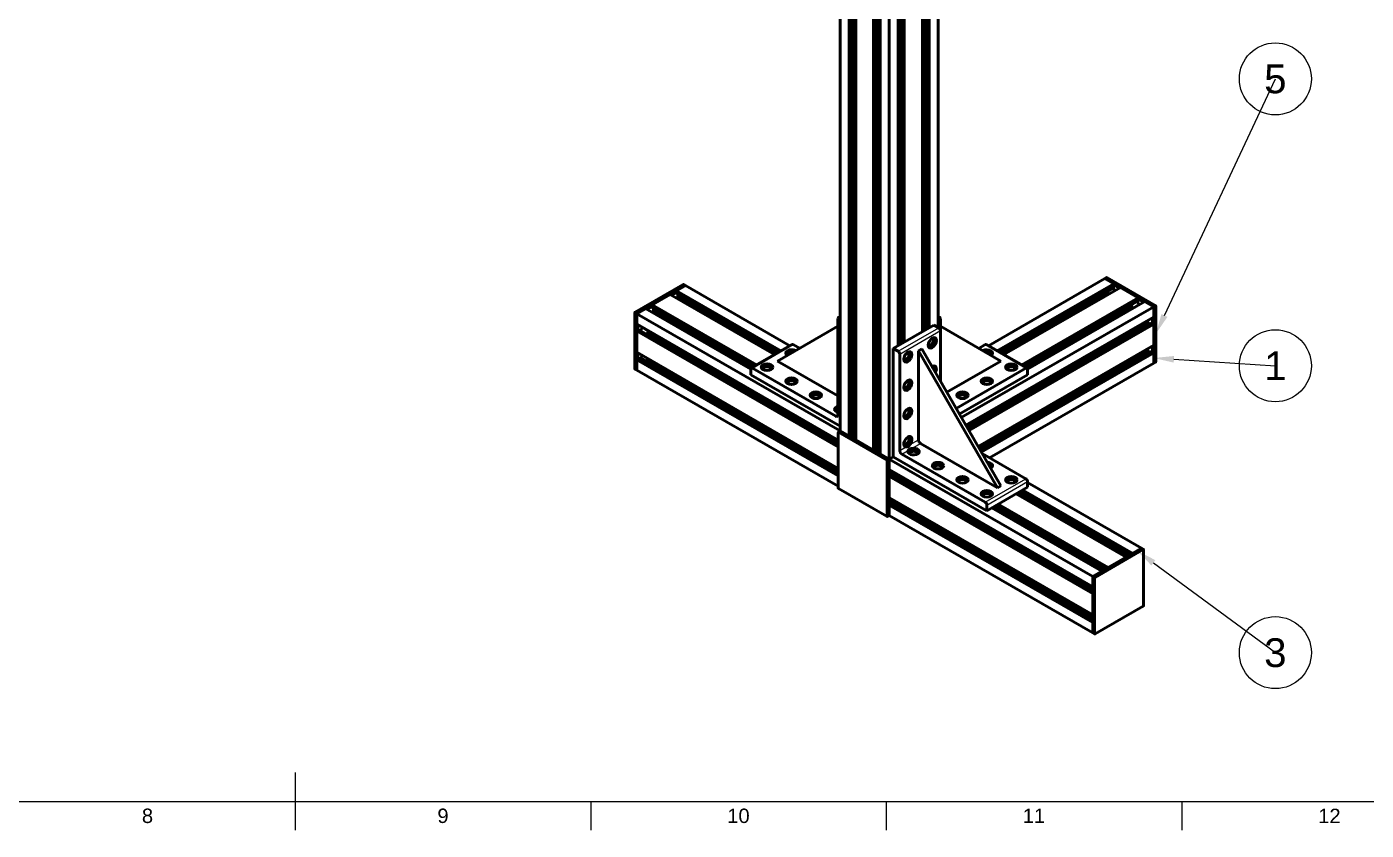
# Model space of a CAD drawing. Header units: millimetres. Extents: x 0 to 841, y 0 to 594.
# Drawn here: x 378.9 to 611.5, y 5 to 144.5 of the extents above; entities that cross this region are included whole.
import ezdxf
from ezdxf import colors
from ezdxf.entities.mleader import LeaderData, LeaderLine
from ezdxf.enums import TextEntityAlignment as Align
from ezdxf.math import Vec2, Vec3

# ---------------------------------------------------------------- set-up
doc = ezdxf.new("R2010")
doc.units = ezdxf.units.MM
doc.header["$LTSCALE"] = 0.75
for name, color, linetype, lineweight in [('Balloons', 7, 'Continuous', 25), ('Border', 7, 'Continuous', 25), ('Visible', 7, 'Continuous', 50), ('Visible Narrow', 7, 'Continuous', 25)]:
    doc.layers.add(name, color=color, linetype=linetype, lineweight=lineweight)
doc.styles.add('FusionTitle', font='')
doc.styles.get("Standard").update_dxf_attribs({"font": 'arial.ttf'})
doc.styles.get('FusionTitle').set_extended_font_data('Arial Unicode MS')

# ---------------------------------------------------------------- blocks, each defined once
blk = doc.blocks.new('ISO_A1_SHEET')
at = {"layer": 'Border'}
for p, q in [((425.5, 15), (425.5, 5)), ((20, 10), (831, 10)), ((476.8125, 10), (476.8125, 5)), ((528.125, 10), (528.125, 5)), ((579.4375, 10), (579.4375, 5))]:
    blk.add_line(p, q, dxfattribs=at)
at = {"layer": 'Border', "style": 'FusionTitle'}
for s, p in [('8', (399.84375, 7.5)), ('9', (451.15625, 7.5)), ('10', (502.46875, 7.5)), ('11', (553.78125, 7.5)), ('12', (605.09375, 7.5))]:
    blk.add_text(s, height=2.5, dxfattribs=at).set_placement(p, align=Align.MIDDLE)
blk = doc.blocks.new('ISO_BALLOON_CIRCULAR_50')
at = {"transparency": 16777216}
blk.add_circle((0, 0), 6.25, dxfattribs=at)
blk.add_attdef('ITEMID', text='', height=5, dxfattribs=at).set_placement((0, 0), align=Align.MIDDLE_CENTER)

msp = doc.modelspace()

# ---------------------------------------------------------------- linework, layer by layer
at = {"layer": 'Visible', "extrusion": (0.707107, -0.407196, 0.578093)}
for p, q in [((534.4311, 224.0074), (534.4311, 91.5647)), ((534.4558, 224.0216), (534.4558, 91.579)), ((534.7387, 224.1845), (534.7387, 91.7419)), ((535.1453, 224.4186), (535.1453, 91.976)), ((535.4281, 224.5815), (535.4281, 92.1389)), ((535.5695, 224.663), (535.5695, 92.2203)), ((537.1216, 225.5568), (537.1216, 92.2997)), ((530.1884, 221.5642), (530.1884, 89.1215)), ((530.2132, 221.5785), (530.2132, 89.1358)), ((530.496, 221.7413), (530.496, 89.2987)), ((530.9026, 221.9755), (530.9026, 89.5328)), ((531.1855, 222.1383), (531.1855, 89.6957)), ((525.9458, 219.121), (525.9458, 70.9736)), ((526.0872, 219.2025), (526.0872, 70.9736)), ((526.3701, 219.3653), (526.3701, 71.1364)), ((526.7767, 219.5995), (526.7767, 71.7167)), ((527.0595, 219.7624), (527.0595, 71.7167)), ((527.0843, 219.7766), (527.0843, 70.318)), ((528.6364, 220.6704), (528.6364, 69.4242)), ((521.7032, 216.6779), (521.7032, 73.4167)), ((521.8446, 216.7593), (521.8446, 73.4167)), ((522.1274, 216.9222), (522.1274, 73.5796)), ((522.534, 217.1563), (522.534, 74.1599)), ((522.8169, 217.3192), (522.8169, 74.1599)), ((522.8416, 217.3334), (522.8416, 72.7612)), ((520.1511, 215.7841), (520.1511, 74.3105)), ((545.8696, 89.1208), (566.113, 100.7783)), ((566.113, 100.7783), (566.3959, 100.9411)), ((566.113, 100.7783), (567.6651, 99.8845)), ((566.113, 100.7783), (574.5983, 95.8919)), ((566.4458, 100.946), (574.931, 96.0597)), ((492.8567, 99.7195), (484.5129, 94.9146)), ((484.7957, 94.6703), (493.281, 99.5567)), ((487.4863, 96.2197), (490.5905, 98.0073)), ((508.7126, 87.5714), (490.5905, 98.0073)), ((490.8034, 97.8847), (491.6582, 98.3769)), ((491.6582, 98.5404), (491.7289, 98.6629)), ((491.6582, 98.2134), (491.6582, 98.5404)), ((509.7094, 88.1454), (491.6582, 98.5404)), ((491.7289, 98.1723), (491.6582, 98.2134)), ((509.4254, 87.9819), (491.6582, 98.2134)), ((491.7289, 98.6629), (493.281, 99.5567)), ((509.851, 88.227), (491.7289, 98.6629)), ((509.4251, 87.9818), (491.7289, 98.1723)), ((491.9587, 97.5689), (491.9587, 98.04)), ((493.281, 99.5567), (492.9982, 99.7195)), ((511.4031, 89.1208), (493.281, 99.5567)), ((547.4217, 88.227), (567.6651, 99.8845)), ((547.5634, 88.1454), (567.7358, 99.762)), ((547.8473, 87.9819), (567.7358, 99.435)), ((547.8476, 87.9818), (567.6651, 99.3939)), ((548.2566, 87.7462), (566.54, 98.2749)), ((548.54, 87.583), (566.6752, 98.0264)), ((548.5601, 87.5714), (568.8036, 99.2289)), ((566.5373, 98.415), (566.5373, 98.2991)), ((566.558, 98.2294), (566.6752, 98.0264)), ((567.5979, 99.1073), (566.6021, 98.5338)), ((566.7699, 98.0936), (566.6077, 98.3745)), ((566.6752, 98.0264), (566.6953, 98.0148)), ((567.4353, 99.2616), (567.4353, 99.0136)), ((567.5979, 99.1073), (567.8305, 98.7044)), ((567.6651, 99.8845), (567.7358, 99.762)), ((567.7358, 99.435), (567.6651, 99.3939)), ((567.7358, 99.762), (567.7358, 99.435)), ((567.7358, 99.5985), (568.5906, 99.1062)), ((568.8036, 99.2289), (571.9077, 97.4413)), ((484.7957, 94.6703), (486.3478, 95.5641)), ((504.602, 85.0522), (486.3478, 95.5641)), ((486.5608, 95.4415), (487.4156, 95.9337)), ((487.4156, 96.0972), (487.4863, 96.2197)), ((487.4156, 95.7702), (487.4156, 96.0972)), ((505.4667, 85.7023), (487.4156, 96.0972)), ((487.4863, 95.7292), (487.4156, 95.7702)), ((505.1828, 85.5388), (487.4156, 95.7702)), ((505.6084, 85.7839), (487.4863, 96.2197)), ((505.1825, 85.5386), (487.4863, 95.7292)), ((487.7161, 95.1257), (487.7161, 95.5968)), ((491.9587, 97.6786), (491.7597, 97.334)), ((491.7972, 97.3124), (491.8173, 97.3239)), ((491.8173, 97.3239), (491.9587, 97.5689)), ((508.7327, 87.583), (491.8173, 97.3239)), ((509.0161, 87.7462), (491.9587, 97.5689)), ((541.1676, 76.6404), (574.5983, 95.8919)), ((551.6643, 85.7839), (571.9077, 97.4413)), ((551.806, 85.7023), (571.9785, 97.3188)), ((552.0899, 85.5388), (571.9785, 96.9918)), ((552.0902, 85.5386), (571.9077, 96.9508)), ((552.4993, 85.303), (570.7587, 95.818)), ((552.6777, 85.0794), (570.9179, 95.5832)), ((552.678, 85.0564), (573.0462, 96.7857)), ((570.9418, 95.6912), (570.7797, 95.972)), ((570.8825, 95.6036), (570.9379, 95.5716)), ((571.0229, 95.6206), (570.9918, 95.6384)), ((571.6779, 96.8184), (571.6779, 96.5377)), ((571.7699, 96.7048), (571.6779, 96.6519)), ((571.7699, 96.7048), (572.0025, 96.302)), ((571.9077, 97.4413), (571.9785, 97.3188)), ((571.9785, 96.9918), (571.9077, 96.9508)), ((571.9785, 97.3188), (571.9785, 96.9918)), ((571.9785, 97.1553), (572.8332, 96.6631)), ((572.0525, 96.2492), (572.0835, 96.2313)), ((573.0462, 96.7857), (574.5983, 95.8919)), ((574.8811, 96.0548), (574.5983, 95.8919)), ((574.5983, 95.8919), (574.5983, 94.0974)), ((574.5983, 95.8919), (574.5983, 86.0813)), ((574.9518, 86.3667), (574.9518, 96.0138)), ((484.4836, 85.0634), (484.4836, 94.8739)), ((484.5129, 94.8332), (484.7957, 94.6703)), ((484.7957, 92.8758), (484.7957, 94.6703)), ((520.1511, 74.3105), (484.7957, 94.6703)), ((484.7957, 84.8598), (484.7957, 94.6703)), ((487.5546, 94.8692), (487.5747, 94.8808)), ((487.5747, 94.8808), (487.7161, 95.1257)), ((504.6021, 85.0753), (487.5747, 94.8808)), ((504.7734, 85.303), (487.7161, 95.1257)), ((519.7341, 93.85), (519.7341, 77.0903)), ((519.8174, 94.0338), (520.1511, 94.226)), ((520.1511, 93.9369), (520.017, 94.0142)), ((537.1216, 94.226), (537.4627, 94.0296)), ((537.2631, 94.01), (537.1216, 93.9285)), ((537.5459, 91.7284), (537.5459, 93.8458)), ((541.9451, 75.2937), (574.5983, 94.0974)), ((541.9453, 75.2935), (574.5276, 94.0564)), ((541.9599, 75.2682), (573.3962, 93.3712)), ((542.1013, 75.0232), (573.5376, 93.1262)), ((542.3036, 74.6728), (574.2447, 93.0665)), ((573.3962, 93.4048), (573.3962, 93.3712)), ((573.3962, 93.3712), (573.5376, 93.1262)), ((573.5376, 93.1262), (573.9431, 92.8928)), ((574.2447, 93.0665), (574.5276, 92.9036)), ((574.3862, 93.9749), (574.3862, 92.9851)), ((574.5983, 94.0974), (574.5276, 94.0564)), ((484.8664, 92.8348), (484.7957, 92.8758)), ((519.7975, 72.7196), (484.7957, 92.8758)), ((484.7957, 87.9705), (484.7957, 91.5427)), ((484.8061, 91.5775), (484.8664, 91.682)), ((519.7975, 72.7193), (484.8664, 92.8348)), ((484.8664, 91.682), (485.1493, 91.8449)), ((519.7975, 71.5666), (484.8664, 91.682)), ((485.0079, 91.7635), (485.0079, 92.7533)), ((519.7975, 71.8923), (485.1493, 91.8449)), ((485.451, 91.6712), (485.6917, 91.8098)), ((485.5008, 91.8055), (485.7334, 92.2084)), ((485.5008, 91.8055), (485.5926, 91.7527)), ((485.7541, 92.2781), (485.7541, 92.3236)), ((486.7941, 91.5976), (486.6319, 91.3168)), ((519.7975, 72.3593), (486.7756, 91.3753)), ((486.8148, 91.7128), (486.8148, 91.6673)), ((486.8994, 91.5896), (486.8994, 91.6641)), ((519.7975, 72.6856), (486.8994, 91.6304)), ((519.7341, 92.5274), (509.2689, 86.4542)), ((529.3435, 88.635), (536.4145, 92.7069)), ((536.4145, 92.7069), (537.2631, 92.2183)), ((548.0111, 86.45), (537.5459, 92.5232)), ((537.5459, 91.7284), (537.5459, 82.9134)), ((542.4447, 74.4283), (574.5276, 92.9036)), ((574.5276, 92.9036), (574.5879, 92.7991)), ((574.5983, 92.7642), (574.5983, 89.1921)), ((504.6853, 85.2523), (511.7563, 89.3242)), ((511.956, 89.3046), (513.0726, 88.6616)), ((530.192, 88.1463), (529.3435, 88.635)), ((529.3435, 88.635), (529.3435, 69.8314)), ((533.7275, 88.2214), (534.2932, 88.5472)), ((534.2932, 88.5472), (548.0111, 64.7872)), ((544.0706, 71.6124), (574.5983, 89.1921)), ((544.0707, 71.6121), (574.5276, 89.1511)), ((544.0853, 71.5869), (573.3962, 88.4659)), ((544.2074, 88.6574), (545.3241, 89.3004)), ((545.5237, 89.32), (552.5948, 85.248)), ((573.3962, 88.4996), (573.3962, 88.4659)), ((573.3962, 88.4659), (573.5376, 88.221)), ((573.6325, 88.1663), (573.4292, 88.5185)), ((574.3862, 89.0696), (574.3862, 88.0798)), ((574.5983, 89.1921), (574.5276, 89.1511)), ((484.8664, 87.9295), (484.7957, 87.9705)), ((519.7975, 67.8143), (484.7957, 87.9705)), ((484.7957, 86.6543), (484.8664, 86.7767)), ((484.7957, 84.8598), (484.7957, 86.6543)), ((519.7975, 66.4981), (484.7957, 86.6543)), ((519.7975, 67.814), (484.8664, 87.9295)), ((484.8664, 86.7767), (485.1493, 86.9396)), ((519.7975, 66.6613), (484.8664, 86.7767)), ((485.0079, 86.8582), (485.0079, 87.8481)), ((519.7975, 66.987), (485.1493, 86.9396)), ((485.451, 86.7659), (485.6635, 86.8883)), ((485.5008, 86.982), (485.7334, 87.3849)), ((485.5008, 86.982), (486.4967, 86.4085)), ((486.7941, 86.7741), (486.6319, 86.4933)), ((486.6319, 86.4118), (486.7322, 86.4695)), ((519.7975, 67.454), (486.7516, 86.4838)), ((486.7822, 86.5223), (486.8994, 86.7252)), ((519.7975, 67.7804), (486.8993, 86.7252)), ((486.8994, 86.7252), (486.8994, 86.7588)), ((519.7341, 80.4277), (509.2689, 86.4542)), ((530.4748, 70.8967), (530.4748, 87.6564)), ((547.4454, 64.4614), (533.7275, 88.2214)), ((533.7275, 72.7698), (533.7275, 88.2214)), ((548.0111, 86.45), (538.6247, 81.0448)), ((544.2267, 71.3419), (573.5376, 88.221)), ((544.429, 70.9915), (574.2447, 88.1612)), ((544.5702, 70.747), (574.5276, 87.9983)), ((544.6409, 70.6245), (574.5983, 87.8759)), ((546.0684, 69.6521), (574.5983, 86.0813)), ((573.5376, 88.221), (573.9431, 87.9875)), ((574.2447, 88.1612), (574.5276, 87.9983)), ((574.5276, 87.9983), (574.5983, 87.8759)), ((574.5983, 87.8759), (574.5983, 86.0813)), ((574.5983, 86.0813), (574.8811, 86.2442)), ((484.7957, 84.8598), (484.5129, 85.0226)), ((519.7975, 64.7036), (484.7957, 84.8598)), ((504.602, 85.0685), (504.602, 84.0875)), ((504.602, 84.0875), (520.1511, 75.1334)), ((519.3806, 76.8851), (504.8849, 85.2326)), ((552.3951, 85.2284), (540.2479, 78.2333)), ((540.8147, 77.2516), (552.678, 84.0832)), ((552.678, 84.0832), (552.678, 85.0643)), ((519.7975, 64.3781), (519.7975, 74.0252)), ((519.8682, 74.1477), (520.1511, 74.3105)), ((521.7032, 73.4167), (520.1511, 74.3105)), ((520.1511, 74.3105), (521.7032, 73.4167)), ((520.1511, 74.3105), (528.6364, 69.4242)), ((521.8446, 73.4167), (521.7032, 73.4167)), ((522.1274, 73.5796), (521.8446, 73.4167)), ((521.8449, 73.3351), (522.8416, 73.9091)), ((522.534, 74.1599), (522.1274, 73.9257)), ((522.1274, 73.6611), (522.8416, 74.0723)), ((522.1288, 73.1716), (522.8416, 73.5821)), ((522.1291, 73.1715), (522.8416, 73.5818)), ((522.3444, 73.0475), (522.349, 73.0502)), ((522.393, 73.052), (522.4134, 73.0402)), ((522.8169, 74.1599), (522.534, 74.1599)), ((522.5381, 72.9359), (522.8416, 73.1107)), ((522.8416, 74.1456), (522.8169, 74.1599)), ((522.8215, 72.7727), (522.8416, 72.7843)), ((525.9458, 70.9736), (522.8416, 72.7612)), ((522.8416, 72.7612), (525.9458, 70.9736)), ((547.4454, 64.4614), (534.0811, 72.1574)), ((526.0872, 70.9736), (525.9458, 70.9736)), ((526.3701, 71.1364), (526.0872, 70.9736)), ((526.0875, 70.892), (527.0843, 71.466)), ((526.7767, 71.7167), (526.3701, 71.4826)), ((526.3701, 71.2179), (527.0843, 71.6292)), ((526.3714, 70.7285), (527.0843, 71.1389)), ((526.3717, 70.7283), (527.0843, 71.1386)), ((527.0595, 71.7167), (526.7767, 71.7167)), ((526.7808, 70.4927), (527.0843, 70.6675)), ((527.0843, 71.7024), (527.0595, 71.7167)), ((527.0642, 70.3296), (527.0843, 70.3411)), ((528.6364, 69.4242), (527.0843, 70.318)), ((527.0843, 70.318), (528.6364, 69.4242)), ((528.6364, 69.4242), (529.3435, 69.8314)), ((529.3435, 69.8314), (528.6364, 69.4242)), ((528.6364, 69.4242), (529.3435, 69.8314)), ((529.3435, 69.8314), (545.6069, 60.4659)), ((545.3241, 61.9368), (530.8284, 70.2843)), ((544.7709, 70.3993), (552.3951, 66.0088)), ((528.2828, 69.1388), (528.2828, 59.4918)), ((528.6364, 69.4242), (528.3535, 69.2613)), ((528.6364, 67.6297), (528.6364, 69.4242)), ((563.9917, 49.0644), (528.6364, 69.4242)), ((528.6364, 69.4242), (528.6364, 67.6297)), ((528.6364, 59.6136), (528.6364, 69.4242)), ((528.7071, 67.5886), (528.6364, 67.6297)), ((563.9917, 47.2699), (528.6364, 67.6297)), ((528.6364, 67.6294), (528.6366, 67.6295)), ((528.6364, 67.5957), (528.6657, 67.6126)), ((563.9917, 47.2696), (528.7071, 67.5886)), ((528.6364, 67.2693), (528.949, 67.4493)), ((528.6364, 66.8024), (529.3544, 67.2159)), ((528.6364, 66.4766), (529.6372, 67.053)), ((528.6364, 62.7244), (528.6364, 66.2965)), ((528.6364, 66.2965), (528.6364, 62.7244)), ((528.6467, 66.3314), (528.7071, 66.4359)), ((528.7071, 66.4359), (528.9899, 66.5988)), ((563.9917, 46.1168), (528.7071, 66.4359)), ((563.9917, 46.4426), (528.9899, 66.5988)), ((529.2916, 66.425), (529.697, 66.6585)), ((529.697, 66.6585), (529.8384, 66.9034)), ((563.9917, 46.9095), (529.697, 66.6585)), ((529.8384, 66.9034), (529.8384, 66.9371)), ((563.9917, 47.2359), (529.8384, 66.9034)), ((552.678, 65.5189), (552.678, 64.5378)), ((572.477, 53.9507), (552.678, 65.3522)), ((519.8183, 64.3322), (528.3036, 59.4458)), ((545.6069, 60.4659), (552.678, 64.5378)), ((548.0111, 64.7872), (547.4454, 64.4614)), ((569.7864, 52.4014), (550.6945, 63.3956)), ((569.8065, 52.4129), (550.7146, 63.4072)), ((570.0899, 52.5761), (550.998, 63.5704)), ((570.499, 52.8117), (551.4071, 63.806)), ((570.4992, 52.8118), (551.4074, 63.8061)), ((570.7832, 52.9753), (551.6913, 63.9696)), ((570.9249, 53.0569), (551.833, 64.0512)), ((528.7071, 62.6833), (528.6364, 62.7244)), ((563.9917, 42.3646), (528.6364, 62.7244)), ((528.6364, 62.7241), (528.6366, 62.7242)), ((528.6364, 62.6904), (528.6657, 62.7073)), ((528.6364, 62.364), (528.949, 62.544)), ((528.6364, 61.8971), (529.3544, 62.3106)), ((528.6364, 61.5713), (529.6372, 62.1477)), ((528.6364, 61.4081), (528.7071, 61.5306)), ((528.6364, 59.6136), (528.6364, 61.4081)), ((563.9917, 41.0483), (528.6364, 61.4081)), ((528.6364, 61.4081), (528.6364, 61.4081)), ((528.6364, 61.4081), (528.6364, 59.6136)), ((563.9917, 42.3643), (528.7071, 62.6833)), ((528.7071, 61.5306), (528.9899, 61.6935)), ((563.9917, 41.2115), (528.7071, 61.5306)), ((563.9917, 41.5373), (528.9899, 61.6935)), ((529.0609, 61.6526), (529.7789, 62.0661)), ((529.2916, 61.5197), (529.697, 61.7532)), ((529.697, 61.7532), (529.8384, 61.9982)), ((563.9917, 42.0042), (529.697, 61.7532)), ((529.8384, 61.9982), (529.8384, 62.0318)), ((563.9917, 42.3306), (529.8384, 61.9982)), ((545.6069, 60.4659), (545.6069, 61.4469)), ((565.5438, 49.9582), (546.4519, 60.9525)), ((565.5639, 49.9697), (546.472, 60.964)), ((565.8473, 50.1329), (546.7554, 61.1272)), ((566.2563, 50.3685), (547.1644, 61.3628)), ((566.2566, 50.3687), (547.1647, 61.3629)), ((566.5405, 50.5322), (547.4487, 61.5265)), ((566.6822, 50.6138), (547.5903, 61.608)), ((528.3535, 59.4507), (528.6364, 59.6136)), ((563.9917, 39.2538), (528.6364, 59.6136)), ((572.477, 53.9507), (563.9917, 49.0644)), ((564.416, 48.9015), (572.7598, 53.7064)), ((570.9249, 53.0569), (572.477, 53.9507)), ((572.7598, 53.7879), (572.477, 53.9507)), ((572.7891, 53.7471), (572.7891, 43.9366)), ((566.6822, 50.6138), (569.7864, 52.4014)), ((563.9917, 49.0644), (565.5438, 49.9582)), ((563.9917, 47.2699), (563.9917, 49.0644)), ((563.9917, 49.0644), (563.9917, 39.2538)), ((563.9917, 49.0644), (564.2745, 48.9015)), ((563.9894, 46.7696), (563.9917, 46.7735)), ((563.9917, 42.3646), (563.9917, 45.9367)), ((563.9894, 41.946), (563.9917, 41.95)), ((572.7598, 43.8959), (564.416, 39.0909)), ((563.9601, 41.8475), (563.9601, 41.8238)), ((563.9917, 41.7821), (563.9838, 41.7867)), ((563.9917, 39.2538), (563.9917, 41.0483)), ((564.2745, 39.0909), (563.9917, 39.2538))]:
    msp.add_line(p, q, dxfattribs=at)
at = {"layer": 'Visible', "extrusion": (-1e-16, -5e-16, -1)}
msp.add_ellipse((566.3959, 100.8594), major_axis=(0.0499, 0.0867), ratio=0.57809312, start_param=-0.78346445, end_param=0, dxfattribs=at)
at = {"layer": 'Visible'}
for centre, major_axis, ratio, start_param, end_param in [((492.9275, 99.6788), (0.1, 0), 0.5758617, 0.78539816, 2.35619449), ((566.608, 98.2584), (-0.0499, 0.0867), 0.57809312, 0.78733187, 1.57273004), ((566.6784, 98.4152), (-0.0708, 0.1224), 0.57697849, 0.08272357, 1.56982947), ((567.8805, 98.7334), (-0.0499, 0.0867), 0.57809312, 1.57273004, 1.88898625), ((570.8504, 96.0127), (-0.0708, 0.1224), 0.57697849, 1.26880371, 1.56982947), ((572.0525, 96.331), (-0.0499, 0.0867), 0.57809312, 1.57273004, 2.3581282), ((574.8811, 95.973), (0.0499, 0.0867), 0.57809312, -0.78733187, 0.78346445), ((484.5836, 94.8739), (0.1, 0), 0.5758617, 2.35619449, 3.92699082), ((520.017, 93.6872), (-0.1996, 0.3466), 0.57809312, -0.78346445, 0.78733187), ((537.2631, 93.6829), (0.1996, 0.3466), 0.57809312, -0.78733187, 0.78346445), ((485.6834, 92.2374), (0.0499, 0.0867), 0.57809312, 4.71045527, 5.49585344), ((486.5612, 91.3575), (0.0708, 0.1224), 0.57697849, 4.41233007, 4.71335583), ((485.6834, 87.4139), (0.0499, 0.0867), 0.57809312, 4.71045527, 5.11419318), ((486.5612, 86.534), (0.0708, 0.1224), 0.57697849, 3.22624993, 4.71335583), ((486.7322, 86.5513), (0.0499, 0.0867), 0.57809312, 3.92505711, 4.71045527), ((530.192, 87.8193), (-0.1996, 0.3466), 0.57809312, 3.92892453, 5.49972085), ((574.8811, 86.326), (0.0499, 0.0867), 0.57809312, 3.92505711, 5.49585344), ((504.8849, 84.9056), (-0.1996, 0.3466), 0.57809312, -0.78346445, 0.78733187), ((552.3951, 84.9014), (0.1996, 0.3466), 0.57809312, -0.78733187, 0.78346445), ((522.4136, 72.9247), (-0.0708, 0.1224), 0.57697849, -1.55341503, -0.08465728), ((526.5855, 70.5223), (-0.0708, 0.1224), 0.57697849, -1.55341503, -1.27073742), ((528.3535, 69.1796), (0.0499, 0.0867), 0.57809312, 0.78346445, 2.35426078), ((545.3241, 61.6098), (-0.1996, 0.3466), 0.57809312, 3.92892453, 5.49972085), ((528.3535, 59.5325), (0.0499, 0.0867), 0.57809312, 2.35426078, 3.92505711), ((572.6891, 53.7471), (0.1, 0), 0.5758617, -0.78539816, 0.78539816), ((564.3452, 48.9422), (0.1, 0), 0.5758617, 3.92699082, 5.49778714), ((564.0601, 46.7288), (0.0708, 0.1224), 0.57697849, 1.57176318, 1.87278894), ((564.0601, 41.9053), (0.0708, 0.1224), 0.57697849, 1.57176318, 3.05886908)]:
    msp.add_ellipse(centre, major_axis=major_axis, ratio=ratio, start_param=start_param, end_param=end_param, dxfattribs=at)
at = {"layer": 'Visible', "extrusion": (-2e-16, -4e-16, -1)}
for centre, major_axis, ratio, start_param, end_param in [((566.608, 98.4558), (0.0499, 0.0867), 0.57809312, 3.92892453, 5.41603043), ((566.8199, 98.1227), (-0.0499, 0.0867), 0.57809312, 4.39419906, 4.71045527), ((549.8496, 65.5189), (0.675, 0), 0.5758617, 2.84795696, 6.576821), ((545.6069, 63.0757), (0.675, 0), 0.5758617, 2.84795696, 6.576821)]:
    msp.add_ellipse(centre, major_axis=major_axis, ratio=ratio, start_param=start_param, end_param=end_param, dxfattribs=at)
at = {"layer": 'Visible', "extrusion": (-3e-16, -3e-16, -1)}
for centre, major_axis, ratio, start_param, end_param in [((570.9918, 95.7202), (-0.0499, 0.0867), 0.57809312, 3.92505711, 4.71045527), ((574.5629, 92.7846), (-0.025, 0.0433), 0.57809312, 1.56889015, 2.35426078), ((531.6062, 87.3256), (0.3368, 0.5849), 0.57809312, -0.30049643, 3.44208908), ((535.8488, 84.8635), (0.3368, 0.5849), 0.57809312, -0.30049643, 0.96150438), ((535.8488, 84.8635), (0.499, 0.8666), 0.57809312, 0.28618803, 1.32091467), ((549.8496, 85.0643), (1, 0), 0.5758617, 3.42949205, 5.99528591), ((520.1584, 78.066), (1, 0), 0.5758617, 2.00894536, 4.27423995), ((545.6069, 68.2891), (1, 0), 0.5758617, -1.52048229, 0.87852755), ((545.6069, 67.9621), (-1, 0), 0.5758617, 1.82261169, 2.85369326), ((564.0601, 41.8238), (-0.1, 0), 0.5758617, -0.70170774, 0)]:
    msp.add_ellipse(centre, major_axis=major_axis, ratio=ratio, start_param=start_param, end_param=end_param, dxfattribs=at)
at = {"layer": 'Visible', "extrusion": (-1e-16, -4e-16, -1)}
for centre, major_axis, ratio, start_param, end_param in [((484.8311, 91.563), (0.025, 0.0433), 0.57809312, 3.92892453, 4.71455694), ((535.8488, 89.7688), (0.3368, 0.5849), 0.57809312, -0.30049643, 3.44208908), ((507.4305, 85.3955), (-1, 0), 0.5758617, 3.14159265, 9.42477796), ((545.6069, 82.9481), (-1, 0), 0.5758617, 3.14159265, 9.42477796), ((545.6069, 82.6211), (1, 0), 0.5758617, 3.42949205, 5.99528591), ((520.1584, 77.739), (1, 0), 0.5758617, 3.42949205, 4.27423995), ((519.8682, 74.0659), (0.0499, 0.0867), 0.57809312, 3.92892453, 5.49972085), ((522.3431, 72.9653), (0.0499, 0.0867), 0.57809312, -0.69977403, 0), ((537.1216, 68.2891), (-1, 0), 0.5758617, 3.14159265, 9.42477796), ((537.1216, 67.9621), (1, 0), 0.5758617, 3.42949205, 5.99528591), ((528.6717, 66.3169), (0.025, 0.0433), 0.57809312, 3.92892453, 4.71455694), ((541.3643, 65.5189), (1, 0), 0.5758617, 3.42949205, 5.99528591), ((549.8496, 65.8459), (-1, 0), 0.5758617, 3.14159265, 9.42477796)]:
    msp.add_ellipse(centre, major_axis=major_axis, ratio=ratio, start_param=start_param, end_param=end_param, dxfattribs=at)
at = {"layer": 'Visible', "extrusion": (-2e-16, -3e-16, -1)}
for centre, major_axis, ratio, start_param, end_param in [((486.7441, 91.6266), (0.0499, 0.0867), 0.57809312, 0.78733187, 1.57273004), ((537.2631, 91.8913), (-0.1996, 0.3466), 0.57809312, 0.78346445, 2.35426078), ((511.6731, 87.8387), (1, 0), 0.5758617, 2.36545869, 5.48080307), ((511.956, 88.9776), (-0.1996, 0.3466), 0.57809312, 0, 0.78346445), ((535.8488, 89.7688), (0.499, 0.8666), 0.57809312, 0.28618803, 2.85540462), ((486.7441, 86.8031), (0.0499, 0.0867), 0.57809312, 1.16899213, 1.57273004), ((511.6731, 87.5117), (-1, 0), 0.5758617, 0.2878994, 1.92645626), ((531.6062, 87.3256), (0.499, 0.8666), 0.57809312, 0.28618803, 2.85540462), ((507.4305, 85.0685), (-1, 0), 0.5758617, 0.2878994, 2.85369326), ((536.1317, 84.7006), (0.499, 0.8666), 0.57809312, -0.87659385, 1.522416), ((511.6731, 82.6253), (1, 0), 0.5758617, 3.42949205, 5.99528591), ((515.9158, 80.1822), (1, 0), 0.5758617, 3.42949205, 5.99528591), ((532.879, 70.4052), (-1, 0), 0.5758617, 0.2878994, 2.85369326), ((532.879, 70.4052), (0.675, 0), 0.5758617, 2.84795696, 6.576821), ((537.1216, 67.9621), (0.675, 0), 0.5758617, 2.84795696, 6.576821), ((545.6069, 67.9621), (0.675, 0), 0.5758617, -0.95957067, 0.29363569), ((541.3643, 65.5189), (0.675, 0), 0.5758617, 2.84795696, 6.576821)]:
    msp.add_ellipse(centre, major_axis=major_axis, ratio=ratio, start_param=start_param, end_param=end_param, dxfattribs=at)
at = {"layer": 'Visible', "extrusion": (-2e-16, -5e-16, -1)}
for centre, major_axis, ratio, start_param, end_param in [((536.1317, 89.6059), (0.499, 0.8666), 0.57809312, 1.57079633, 7.85398163), ((531.889, 87.1627), (0.499, 0.8666), 0.57809312, 1.57079633, 7.85398163), ((545.6069, 87.5075), (-0.675, 0), 0.5758617, 1.44788405, 3.27222481), ((549.8496, 85.0643), (0.675, 0), 0.5758617, 2.84795696, 6.576821), ((531.889, 82.2575), (0.499, 0.8666), 0.57809312, 1.57079633, 7.85398163), ((531.6062, 82.4203), (0.499, 0.8666), 0.57809312, 0.28618803, 2.85540462), ((531.889, 77.3522), (0.499, 0.8666), 0.57809312, 1.57079633, 7.85398163), ((531.6062, 77.515), (0.499, 0.8666), 0.57809312, 0.28618803, 2.85540462), ((531.6062, 72.6098), (0.499, 0.8666), 0.57809312, 0.28618803, 2.85540462)]:
    msp.add_ellipse(centre, major_axis=major_axis, ratio=ratio, start_param=start_param, end_param=end_param, dxfattribs=at)
at = {"layer": 'Visible', "extrusion": (-1e-16, -3e-16, -1)}
for centre, major_axis, start_param, end_param in [((545.6069, 87.8345), (1, 0), 3.94397489, 7.05931927), ((507.4305, 85.0685), (-0.675, 0), -0.29363569, 3.43522835), ((532.879, 70.7322), (1, 0), 4.37801763, 9.75914931)]:
    msp.add_ellipse(centre, major_axis=major_axis, ratio=0.5758617, start_param=start_param, end_param=end_param, dxfattribs=at)
at = {"layer": 'Visible', "extrusion": (0, -5e-16, -1)}
msp.add_ellipse((545.3241, 88.9734), major_axis=(0.1996, 0.3466), ratio=0.57809312, start_param=-0.78346445, end_param=0, dxfattribs=at)
at = {"layer": 'Visible', "extrusion": (-3e-16, -2e-16, -1)}
for centre, major_axis, start_param, end_param in [((486.5612, 86.4525), (-0.1, 0), 3.92699082, 5.41409672), ((545.6069, 82.6211), (0.675, 0), 2.84795696, 6.576821), ((541.3643, 80.1779), (0.675, 0), 2.84795696, 6.576821)]:
    msp.add_ellipse(centre, major_axis=major_axis, ratio=0.5758617, start_param=start_param, end_param=end_param, dxfattribs=at)
at = {"layer": 'Visible', "extrusion": (-3e-16, -5e-16, -1)}
for centre, major_axis, start_param, end_param in [((511.6731, 87.5117), (0.675, 0), 3.0109605, 4.83530126), ((545.6069, 87.5075), (-1, 0), 1.21513639, 2.85369326), ((484.5836, 85.0634), (-0.1, 0), -0.78539816, 0)]:
    msp.add_ellipse(centre, major_axis=major_axis, ratio=0.5758617, start_param=start_param, end_param=end_param, dxfattribs=at)
at = {"layer": 'Visible', "extrusion": (-1e-16, -4e-16, -1)}
for centre in [(549.8496, 85.3913), (511.6731, 82.9524), (515.9158, 80.5092), (541.3643, 80.505), (541.3643, 65.8459), (545.6069, 63.4027)]:
    msp.add_ellipse(centre, major_axis=(1, 0), ratio=0.5758617, dxfattribs=at)
at = {"layer": 'Visible', "extrusion": (-2e-16, -2e-16, -1)}
for centre, major_axis, start_param, end_param in [((511.6731, 82.6253), (-0.675, 0), -0.29363569, 3.43522835), ((515.9158, 80.1822), (0.675, 0), 2.84795696, 6.576821), ((520.1584, 77.739), (0.675, 0), 2.84795696, 4.03271516), ((564.3452, 39.1317), (0.1, 0), 0.78539816, 2.35619449)]:
    msp.add_ellipse(centre, major_axis=major_axis, ratio=0.5758617, start_param=start_param, end_param=end_param, dxfattribs=at)
at = {"layer": 'Visible', "extrusion": (-4e-16, -4e-16, -1)}
for centre, major_axis, start_param, end_param in [((531.6062, 82.4203), (0.3368, 0.5849), -0.30049643, 3.44208908), ((531.6062, 77.515), (0.3368, 0.5849), -0.30049643, 3.44208908), ((531.889, 72.4469), (0.499, 0.8666), 2.80915501, 8.19028669), ((552.3951, 65.6818), (-0.1996, 0.3466), 0.78346445, 2.35426078)]:
    msp.add_ellipse(centre, major_axis=major_axis, ratio=0.57809312, start_param=start_param, end_param=end_param, dxfattribs=at)
at = {"layer": 'Visible', "extrusion": (-2e-16, -6e-16, -1)}
for centre, major_axis, start_param, end_param in [((541.3643, 80.1779), (1, 0), 3.42949205, 5.99528591), ((572.6891, 43.9366), (0.1, 0), 0, 0.78539816)]:
    msp.add_ellipse(centre, major_axis=major_axis, ratio=0.5758617, start_param=start_param, end_param=end_param, dxfattribs=at)
at = {"layer": 'Visible', "extrusion": (-1e-16, -2e-16, -1)}
for centre, start_param, end_param in [((519.3806, 77.2939), 2.35426078, 3.92505711), ((534.0811, 72.5662), 3.92505711, 5.49585344), ((530.8284, 70.6931), 3.92505711, 5.49585344)]:
    msp.add_ellipse(centre, major_axis=(-0.2495, 0.4333), ratio=0.57809312, start_param=start_param, end_param=end_param, dxfattribs=at)
at = {"layer": 'Visible', "extrusion": (-3e-16, -4e-16, -1)}
msp.add_ellipse((531.6062, 72.6098), major_axis=(0.3368, 0.5849), ratio=0.57809312, start_param=-0.30049643, end_param=3.44208908, dxfattribs=at)
at = {"layer": 'Visible', "extrusion": (-2e-16, -1e-16, -1)}
for centre in [(549.8496, 65.5189), (545.6069, 63.0757)]:
    msp.add_ellipse(centre, major_axis=(-1, 0), ratio=0.5758617, start_param=0.2878994, end_param=2.85369326, dxfattribs=at)
at = {"layer": 'Visible', "extrusion": (-6e-16, -3e-16, -1)}
msp.add_ellipse((519.8682, 64.4188), major_axis=(0.0499, 0.0867), ratio=0.57809312, start_param=3.14159265, end_param=3.92892453, dxfattribs=at)
at = {"layer": 'Visible', "extrusion": (1.0193e-12, -1.8301e-12, -1)}
msp.add_open_spline([(532.1973, 71.8886), (532.1712, 71.859), (532.1447, 71.8301), (532.0458, 71.7292), (531.9698, 71.6676), (531.8225, 71.5828), (531.7402, 71.5532), (531.6347, 71.5364), (531.6069, 71.534), (531.5808, 71.5336)], degree=3, knots=[3.65146747, 3.65146747, 3.65146747, 3.65146747, 3.767767443, 3.767767443, 4.080227233, 4.080227233, 4.392687022, 4.392687022, 4.508986995, 4.508986995, 4.508986995, 4.508986995], dxfattribs=at)
at = {"layer": 'Visible'}
msp.add_open_spline([(531.9344, 70.9212), (531.9478, 70.9435), (531.9638, 70.9663), (532.0313, 71.049), (532.0982, 71.1053), (532.2455, 71.1901), (532.3369, 71.2249), (532.4738, 71.26), (532.5121, 71.2685), (532.5508, 71.2762)], degree=3, knots=[3.65146747, 3.65146747, 3.65146747, 3.65146747, 3.767767443, 3.767767443, 4.080227233, 4.080227233, 4.392687022, 4.392687022, 4.508986995, 4.508986995, 4.508986995, 4.508986995], dxfattribs=at)
at = {"layer": 'Visible Narrow', "extrusion": (0.707107, -0.407196, 0.578093)}
for p, q in [((531.3061, 222.2078), (531.3061, 89.7652)), ((531.3415, 222.2282), (531.3415, 89.7856)), ((574.8811, 96.0548), (566.3959, 100.9411)), ((566.6077, 98.3745), (566.5373, 98.415)), ((567.8305, 98.7044), (566.7699, 98.0936)), ((570.7797, 95.972), (570.7587, 95.9841)), ((572.0025, 96.302), (570.9418, 95.6912)), ((572.0525, 96.2492), (570.9918, 95.6384)), ((484.5129, 94.8332), (484.5129, 85.0226)), ((520.017, 94.0142), (520.1511, 94.0914)), ((537.1216, 94.0914), (537.2631, 94.01)), ((519.7975, 71.3865), (484.7957, 91.5427)), ((519.7975, 71.4273), (484.8061, 91.5775)), ((485.7334, 92.2084), (486.7941, 91.5976)), ((485.7541, 92.2781), (486.8148, 91.6673)), ((486.6319, 91.3168), (486.6319, 91.2926)), ((530.192, 88.1463), (537.2631, 92.2183)), ((530.4748, 87.6564), (537.5459, 91.7284)), ((542.5051, 74.3238), (574.5879, 92.7991)), ((542.5228, 74.2932), (574.5983, 92.7642)), ((504.8849, 85.2326), (511.956, 89.3046)), ((545.3241, 89.3004), (552.3951, 85.2284)), ((485.7334, 87.3849), (486.7941, 86.7741)), ((486.6319, 86.4933), (486.6319, 86.4118)), ((519.3806, 76.8851), (519.7341, 77.0887)), ((519.7975, 74.0252), (528.2828, 69.1388)), ((519.8682, 74.1477), (528.3535, 69.2613)), ((532.1973, 71.8886), (533.7275, 72.7698)), ((532.5508, 71.2762), (534.0811, 72.1574)), ((530.4748, 70.8967), (531.5808, 71.5336)), ((530.8284, 70.2843), (531.9344, 70.9212)), ((528.6364, 66.3373), (528.657, 66.3492)), ((563.9917, 45.9367), (528.6364, 66.2965)), ((563.9917, 45.9776), (528.6467, 66.3314)), ((529.0401, 66.5698), (529.7582, 66.9833)), ((529.0756, 66.5494), (529.7936, 66.9629)), ((545.3241, 61.9368), (552.3951, 66.0088)), ((545.6069, 61.4469), (552.678, 65.5189)), ((519.7975, 64.3781), (528.2828, 59.4918)), ((572.7598, 53.7064), (572.7598, 43.8959)), ((564.2745, 39.0909), (564.2745, 48.9015)), ((564.416, 48.9015), (564.416, 39.0909))]:
    msp.add_line(p, q, dxfattribs=at)

# ---------------------------------------------------------------- block references
at = {"layer": 'Border'}
msp.add_blockref('ISO_A1_SHEET', (0, 0), dxfattribs=at)

# ---------------------------------------------------------------- leaders
at = {"layer": 'Balloons'}
ml = msp.add_multileader_block('Standard', dxfattribs=at)
ml.set_content('ISO_BALLOON_CIRCULAR_50', color=256)
ml.set_attribute('ITEMID', '5', width=0)
ml.set_leader_properties()
ml.build(insert=Vec2(0, 0))
ml.multileader.update_dxf_attribs({"has_dogleg": 0, "arrow_head_size": 3.5, "block_connection_type": 1})
ctx = ml.context
ctx.base_point, ctx.char_height, ctx.arrow_head_size = Vec3(595.7018, 135.4447), 3.5, 3.5
ctx.attachment_type = 1
notes = []
notes.append((ctx, [(0, (1, 1, 0), (587.7018, 135.4447), (1, 0), 8, [(0, [(574.9518, 91.1902)], 0, [])])]))
ctx.block.insert = Vec3(595.7018, 135.4447)
ml = msp.add_multileader_block('Standard', dxfattribs=at)
ml.set_content('ISO_BALLOON_CIRCULAR_50', color=256)
ml.set_attribute('ITEMID', '1', width=0)
ml.set_leader_properties()
ml.build(insert=Vec2(0, 0))
ml.multileader.update_dxf_attribs({"has_dogleg": 0, "arrow_head_size": 3.5, "block_connection_type": 1})
ctx = ml.context
ctx.base_point, ctx.char_height, ctx.arrow_head_size = Vec3(595.7018, 85.6344), 3.5, 3.5
ctx.attachment_type = 1
notes.append((ctx, [(0, (1, 1, 0), (587.7018, 85.6344), (1, 0), 8, [(0, [(574.5983, 86.9786)], 0, [])])]))
ctx.block.insert = Vec3(595.7018, 85.6344)
ml = msp.add_multileader_block('Standard', dxfattribs=at)
ml.set_content('ISO_BALLOON_CIRCULAR_50', color=256)
ml.set_attribute('ITEMID', '3', width=0)
ml.set_leader_properties()
ml.build(insert=Vec2(0, 0))
ml.multileader.update_dxf_attribs({"has_dogleg": 0, "arrow_head_size": 3.5, "block_connection_type": 1})
ctx = ml.context
ctx.base_point, ctx.char_height, ctx.arrow_head_size = Vec3(595.7018, 35.8241), 3.5, 3.5
ctx.attachment_type = 1
notes.append((ctx, [(0, (1, 1, 0), (587.7018, 35.8241), (1, 0), 8, [(0, [(571.7009, 53.5038)], 0, [])])]))
ctx.block.insert = Vec3(595.7018, 35.8241)
for ctx, leaders in notes:
    for number, flags, end, landing, length, lines in leaders:
        leader = LeaderData()
        leader.index, (leader.has_last_leader_line, leader.has_dogleg_vector, leader.attachment_direction) = number, flags
        leader.last_leader_point, leader.dogleg_vector, leader.dogleg_length = Vec3(end), Vec3(landing), length
        for number, points, colour, breaks in lines:
            line = LeaderLine()
            line.index, line.vertices, line.color, line.breaks = number, Vec3.list(points), colors.encode_raw_color(colour), breaks
            leader.lines.append(line)
        ctx.leaders.append(leader)

doc.saveas('drawing.dxf')
